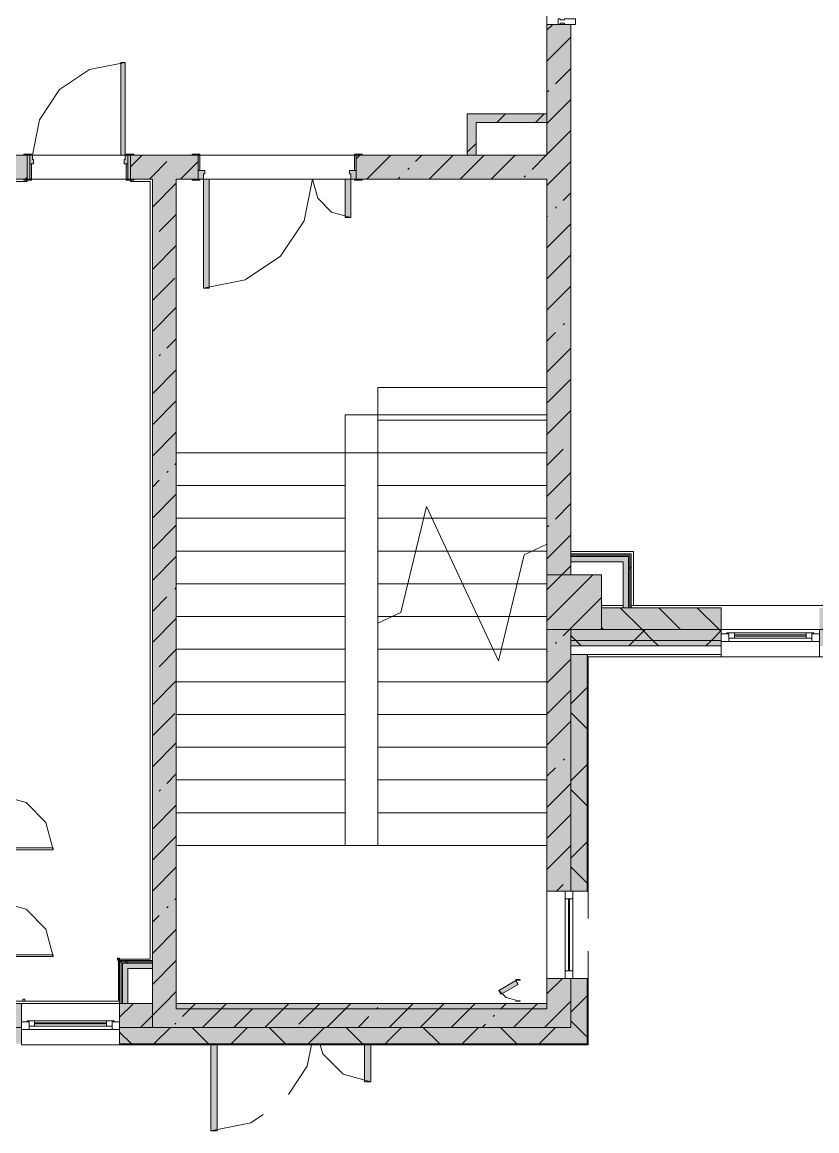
# Model space of a CAD drawing. Header units: millimetres. Extents: x -3817 to 677485, y -22715 to 103890.
# Drawn here: x 17537.6 to 17595, y -19612.1 to -19532.1 of the extents above; entities that cross this region are included whole.
import ezdxf

# ---------------------------------------------------------------- set-up
doc = ezdxf.new("R2010")
doc.units = ezdxf.units.MM
doc.layers.add('PDF _Геометрия', color=7, linetype='Continuous', true_color=0x1d1d1d)
doc.layers.add('PDF _Сплошная заливка', color=7, linetype='Continuous', true_color=0xffffff)

msp = doc.modelspace()

# ---------------------------------------------------------------- hatches: boundary and pattern name
at = {"layer": 'PDF _Сплошная заливка', "transparency": 33554559}
h = msp.add_hatch(color=256, dxfattribs=at)
h.paths.add_polyline_path([(17575.487, -19541.67), (17577.219, -19541.67), (17577.219, -19532.222), (17575.487, -19532.222), (17575.487, -19540.344)], flags=0)
h.paths.add_polyline_path([(17575.487, -19519.626), (17577.219, -19519.626), (17577.219, -19518.049), (17575.487, -19518.049), (17575.487, -19518.332)], flags=0)
at = {"layer": 'PDF _Сплошная заливка', "true_color": 0xe2e2e2, "transparency": 33554559}
for points in [[(17544.701, -19541.67), (17545.016, -19541.67), (17545.016, -19534.978), (17544.701, -19534.978), (17544.701, -19540.344)], [(17551.197, -19612.125), (17551.669, -19612.125), (17551.669, -19605.904), (17551.197, -19605.904), (17551.197, -19610.782)]]:
    msp.add_hatch(color=254, dxfattribs=at).paths.add_polyline_path(points)
at = {"layer": 'PDF _Сплошная заливка', "transparency": 33554559}
for points in [[(17575.487, -19539.308), (17575.487, -19538.678), (17570.369, -19538.678), (17570.369, -19539.308), (17571.022, -19539.308)], [(17581.486, -19570.547), (17581.585, -19570.449), (17577.219, -19570.449), (17577.219, -19570.547), (17578.326, -19570.547)], [(17581.388, -19570.646), (17581.486, -19570.547), (17577.219, -19570.547), (17577.219, -19570.646), (17578.326, -19570.646)], [(17581.486, -19574.346), (17581.585, -19574.346), (17581.585, -19570.547), (17581.486, -19570.646), (17581.486, -19571.039)], [(17579.424, -19575.921), (17579.424, -19571.984), (17575.487, -19571.984), (17575.487, -19575.921), (17578.326, -19575.921)], [(17544.721, -19602.928), (17544.819, -19602.928), (17544.819, -19600.011), (17544.721, -19600.011), (17544.721, -19601.977)], [(17575.487, -19604.66), (17575.487, -19602.928), (17546.984, -19602.928), (17546.984, -19604.66), (17571.022, -19604.66)]]:
    msp.add_hatch(color=256, dxfattribs=at).paths.add_polyline_path(points)
h = msp.add_hatch(color=256, dxfattribs=at)
h.paths.add_polyline_path([(17545.646, -19543.403), (17546.984, -19543.403), (17546.984, -19541.67), (17545.41, -19541.67), (17545.461, -19543.403)], flags=0)
h.paths.add_polyline_path([(17532.497, -19543.403), (17537.929, -19543.403), (17537.929, -19541.67), (17527.304, -19541.67), (17527.304, -19543.403), (17531.867, -19543.403)], flags=0)
h.paths.add_polyline_path([(17518.643, -19543.403), (17518.643, -19541.67), (17507.616, -19541.67), (17507.616, -19543.403), (17518.406, -19543.403)], flags=0)
at = {"layer": 'PDF _Сплошная заливка', "true_color": 0xe2e2e2, "transparency": 33554559}
h = msp.add_hatch(color=254, dxfattribs=at)
h.paths.add_polyline_path([(17538.126, -19542.3), (17538.402, -19542.3), (17538.323, -19541.67), (17538.126, -19541.67)], flags=0)
h.paths.add_polyline_path([(17544.937, -19542.3), (17545.213, -19542.3), (17545.213, -19541.67), (17545.016, -19541.67), (17545.016, -19541.985)], flags=0)
at = {"layer": 'PDF _Сплошная заливка', "transparency": 33554559}
h = msp.add_hatch(color=256, dxfattribs=at)
h.paths.add_polyline_path([(17562.141, -19543.403), (17575.487, -19543.403), (17575.487, -19541.67), (17561.708, -19541.67), (17561.708, -19543.403)], flags=0)
h.paths.add_polyline_path([(17548.716, -19543.403), (17550.291, -19543.403), (17550.291, -19541.67), (17548.716, -19541.67)], flags=0)
h = msp.add_hatch(color=256, dxfattribs=at)
h.paths.add_polyline_path([(17575.487, -19604.66), (17577.219, -19604.66), (17577.219, -19601.117), (17575.487, -19601.117), (17575.487, -19602.928)], flags=0)
h.paths.add_polyline_path([(17577.219, -19594.818), (17577.219, -19575.921), (17575.487, -19575.921), (17575.487, -19594.818)], flags=0)
h.paths.add_polyline_path([(17577.219, -19571.984), (17577.219, -19541.67), (17575.487, -19541.67), (17575.487, -19571.984), (17576.923, -19571.984)], flags=0)
at = {"layer": 'PDF _Сплошная заливка', "true_color": 0xe2e2e2, "transparency": 33554559}
h = msp.add_hatch(color=254, dxfattribs=at)
h.paths.add_polyline_path([(17550.291, -19543.403), (17550.685, -19543.403), (17550.764, -19542.773), (17550.291, -19542.773)], flags=0)
h.paths.add_polyline_path([(17561.314, -19543.403), (17561.708, -19543.403), (17561.708, -19542.773), (17561.236, -19542.773), (17561.314, -19543.009)], flags=0)
at = {"layer": 'PDF _Сплошная заливка', "true_color": 0xe7e7e7, "transparency": 33554559}
for points in [[(17580.994, -19571.039), (17581.388, -19571.039), (17581.388, -19570.646), (17577.219, -19570.646), (17577.219, -19571.039), (17578.326, -19571.039)], [(17546.984, -19600.405), (17546.984, -19600.011), (17544.819, -19600.011), (17544.819, -19600.405), (17545.213, -19600.405)]]:
    msp.add_hatch(color=254, dxfattribs=at).paths.add_polyline_path(points)
at = {"layer": 'PDF _Сплошная заливка', "transparency": 33554559}
h = msp.add_hatch(color=256, dxfattribs=at)
h.paths.add_polyline_path([(17600.236, -19575.921), (17604.62, -19575.921), (17604.62, -19574.346), (17595.172, -19574.346), (17595.172, -19575.921)], flags=0)
h.paths.add_polyline_path([(17611.706, -19575.921), (17613.832, -19575.921), (17613.832, -19574.346), (17611.706, -19574.346), (17611.706, -19575.563)], flags=0)
h.paths.add_polyline_path([(17585.629, -19575.921), (17588.085, -19575.921), (17588.085, -19574.346), (17579.424, -19574.346), (17579.424, -19575.921)], flags=0)
h = msp.add_hatch(color=256, dxfattribs=at)
h.paths.add_polyline_path([(17648.083, -19576.709), (17648.083, -19575.921), (17643.516, -19575.921), (17643.516, -19576.709), (17647.708, -19576.709)], flags=0)
h.paths.add_polyline_path([(17577.219, -19576.709), (17588.085, -19576.709), (17588.085, -19575.921), (17577.219, -19575.921)], flags=0)
h.paths.add_polyline_path([(17613.832, -19576.709), (17622.257, -19576.709), (17622.257, -19575.921), (17611.706, -19575.921), (17611.706, -19576.709)], flags=0)
h.paths.add_polyline_path([(17600.236, -19576.709), (17604.62, -19576.709), (17604.62, -19575.921), (17595.172, -19575.921), (17595.172, -19576.709)], flags=0)
h = msp.add_hatch(color=256, dxfattribs=at)
h.paths.add_polyline_path([(17577.219, -19577.102), (17588.085, -19577.102), (17588.085, -19576.709), (17577.219, -19576.709)], flags=0)
h.paths.add_polyline_path([(17648.87, -19577.102), (17648.87, -19576.709), (17643.516, -19576.709), (17643.516, -19577.102), (17648.083, -19577.102)], flags=0)
h.paths.add_polyline_path([(17611.706, -19577.102), (17622.257, -19577.102), (17622.257, -19576.709), (17611.706, -19576.709)], flags=0)
h.paths.add_polyline_path([(17604.62, -19577.102), (17604.62, -19576.709), (17595.172, -19576.709), (17595.172, -19577.102), (17600.236, -19577.102)], flags=0)
h = msp.add_hatch(color=256, dxfattribs=at)
h.paths.add_polyline_path([(17577.219, -19605.841), (17578.4, -19605.841), (17578.4, -19601.117), (17577.219, -19601.117), (17577.219, -19604.66)], flags=0)
h.paths.add_polyline_path([(17577.219, -19594.818), (17578.4, -19594.818), (17578.326, -19577.732), (17577.219, -19577.732), (17577.219, -19584.367)], flags=0)
h = msp.add_hatch(color=256, dxfattribs=at)
h.paths.add_polyline_path([(17545.461, -19604.66), (17546.984, -19604.66), (17546.984, -19602.928), (17544.622, -19602.928), (17544.622, -19604.66)], flags=0)
h.paths.add_polyline_path([(17500.136, -19604.66), (17502.104, -19604.66), (17502.104, -19602.928), (17500.136, -19602.928)], flags=0)
h.paths.add_polyline_path([(17509.19, -19604.66), (17537.536, -19604.66), (17537.536, -19602.928), (17509.19, -19602.928)], flags=0)
h = msp.add_hatch(color=256, dxfattribs=at)
h.paths.add_polyline_path([(17577.219, -19605.841), (17577.219, -19604.66), (17544.622, -19604.66), (17544.622, -19605.841), (17571.022, -19605.841)], flags=0)
h.paths.add_polyline_path([(17527.202, -19605.841), (17537.536, -19605.841), (17537.536, -19604.66), (17509.19, -19604.66), (17509.19, -19605.841), (17512.595, -19605.841)], flags=0)
h.paths.add_polyline_path([(17494.23, -19605.841), (17502.104, -19605.841), (17502.104, -19604.66), (17494.23, -19604.66)], flags=0)
h.paths.add_polyline_path([(17468.775, -19605.841), (17469.822, -19605.841), (17469.822, -19604.66), (17460.767, -19604.66), (17460.767, -19605.841)], flags=0)
h.paths.add_polyline_path([(17444.232, -19605.841), (17444.232, -19604.66), (17438.327, -19604.66), (17438.327, -19605.841), (17439.562, -19605.841)], flags=0)
h.paths.add_polyline_path([(17430.217, -19605.841), (17431.24, -19605.841), (17431.24, -19604.66), (17424.39, -19604.66), (17424.39, -19605.841), (17428.606, -19605.841)], flags=0)
h.paths.add_polyline_path([(17354.471, -19605.841), (17365.495, -19605.841), (17365.495, -19604.66), (17354.471, -19604.66)], flags=0)
h.paths.add_polyline_path([(17400.926, -19605.841), (17400.926, -19604.66), (17389.903, -19604.66), (17389.903, -19605.841), (17395.741, -19605.841)], flags=0)
h.paths.add_polyline_path([(17280.301, -19605.841), (17292.663, -19605.841), (17292.663, -19604.66), (17280.301, -19604.66)], flags=0)
h.paths.add_polyline_path([(17263.766, -19605.841), (17263.766, -19604.66), (17254.947, -19604.66), (17254.947, -19605.841)], flags=0)
h.paths.add_polyline_path([(17317.071, -19605.841), (17324.945, -19605.841), (17324.945, -19604.66), (17317.071, -19604.66)], flags=0)
h.paths.add_polyline_path([(17337.314, -19605.841), (17337.937, -19605.841), (17337.937, -19604.66), (17332.031, -19604.66), (17332.031, -19605.841)], flags=0)
h.paths.add_polyline_path([(17242.37, -19605.841), (17247.861, -19605.841), (17247.861, -19604.66), (17241.09, -19604.66), (17241.09, -19605.841)], flags=0)
h.paths.add_polyline_path([(17189.123, -19605.841), (17189.123, -19604.66), (17176.525, -19604.66), (17176.525, -19605.841), (17188.099, -19605.841)], flags=0)
h.paths.add_polyline_path([(17210.224, -19605.841), (17224.555, -19605.841), (17224.555, -19604.66), (17210.224, -19604.66)], flags=0)
h.paths.add_polyline_path([(17158.415, -19605.841), (17159.99, -19605.841), (17159.99, -19604.66), (17151.329, -19604.66), (17151.329, -19605.841), (17154.729, -19605.841)], flags=0)
h.paths.add_polyline_path([(17125.516, -19605.841), (17129.283, -19605.841), (17129.283, -19604.66), (17124.165, -19604.66), (17124.165, -19605.841)], flags=0)
h.paths.add_polyline_path([(17070.623, -19605.841), (17083.615, -19605.841), (17083.615, -19604.66), (17070.623, -19604.66)], flags=0)
h.paths.add_polyline_path([(17110.909, -19605.841), (17117.078, -19605.841), (17117.078, -19604.66), (17108.023, -19604.66), (17108.023, -19605.841)], flags=0)
h.paths.add_polyline_path([(17008.662, -19605.841), (17010.547, -19605.841), (17010.547, -19604.66), (16979.13, -19604.66), (16979.13, -19605.841), (17001.358, -19605.841)], flags=0)
h.paths.add_polyline_path([(17017.633, -19605.841), (17023.538, -19605.841), (17023.538, -19604.66), (17017.633, -19604.66)], flags=0)
h.paths.add_polyline_path([(17040.073, -19605.841), (17046.215, -19605.841), (17046.215, -19604.66), (17040.073, -19604.66)], flags=0)

# ---------------------------------------------------------------- linework, layer by layer
at = {"layer": 'PDF _Геометрия', "color": 253, "lineweight": 9, "true_color": 0xaaaaaa}
for points in [[(17562.141, -19541.67), (17569.739, -19541.67), (17569.739, -19538.678), (17575.487, -19538.678), (17575.487, -19518.332)], [(17575.487, -19519.624), (17575.487, -19532.222), (17576.755, -19532.222)], [(17577.219, -19532.222), (17577.219, -19570.291), (17581.742, -19570.291), (17581.742, -19574.189), (17581.742, -19570.291), (17577.219, -19570.291)], [(17538.323, -19541.67), (17538.833, -19539.109), (17540.283, -19536.938), (17542.455, -19535.487), (17545.016, -19534.978)], [(17527.54, -19541.67), (17537.693, -19541.67)], [(17545.646, -19541.67), (17549.858, -19541.67)], [(17537.929, -19543.466), (17537.929, -19543.56), (17535.89, -19543.56), (17535.89, -19566.792), (17533.449, -19566.792), (17533.449, -19572.382), (17535.89, -19572.382), (17535.89, -19574.425), (17535.89, -19602.771), (17544.539, -19602.771), (17544.539, -19599.726), (17546.827, -19599.726), (17546.827, -19543.56), (17545.41, -19543.56), (17545.41, -19543.466)], [(17550.685, -19551.276), (17553.698, -19550.677), (17556.253, -19548.97), (17557.959, -19546.416), (17558.559, -19543.403), (17558.928, -19544.781), (17559.937, -19545.789), (17561.314, -19546.158)], [(17550.685, -19543.403), (17560.921, -19543.403)], [(17563.283, -19563.166), (17560.921, -19563.166), (17563.283, -19563.166), (17563.283, -19560.41)], [(17548.716, -19567.892), (17548.716, -19602.928), (17548.716, -19566.758)], [(17576.81, -19594.818), (17576.81, -19596.787), (17576.81, -19594.818), (17575.487, -19594.818), (17575.487, -19596.787), (17575.487, -19594.818)], [(17576.81, -19601.117), (17576.81, -19599.149), (17576.81, -19601.117), (17575.487, -19601.117), (17575.487, -19599.149), (17575.487, -19601.117)], [(17573.243, -19602.692), (17572.535, -19602.502), (17572.016, -19601.983)], [(17551.197, -19605.904), (17551.197, -19612.125), (17551.669, -19612.125), (17551.669, -19605.904)], [(17558.489, -19605.904), (17558.18, -19607.458), (17556.819, -19609.496)], [(17559.114, -19605.904), (17559.294, -19606.574), (17560.763, -19608.043), (17562.771, -19608.581)], [(17562.299, -19605.904), (17562.299, -19608.581), (17562.771, -19608.581), (17562.771, -19605.904)], [(17554.992, -19610.946), (17554.089, -19611.549), (17551.197, -19612.125)]]:
    msp.add_lwpolyline(points, dxfattribs=at)
at = {"layer": 'PDF _Геометрия', "color": 7, "lineweight": 9}
for points in [[(17577.219, -19571.984), (17577.219, -19541.67), (17577.219, -19532.222), (17575.487, -19532.222), (17575.487, -19519.626), (17576.755, -19519.626)], [(17575.487, -19532.645), (17575.91, -19532.222)], [(17576.755, -19532.222), (17575.487, -19532.222), (17575.487, -19538.678)], [(17575.487, -19534.89), (17577.219, -19533.157)], [(17576.098, -19536.523), (17577.219, -19535.402)], [(17575.537, -19537.085), (17575.631, -19536.991)], [(17575.487, -19539.38), (17577.219, -19537.647)], [(17575.487, -19539.308), (17575.487, -19538.678), (17570.369, -19538.678), (17569.739, -19538.678), (17569.739, -19541.67), (17562.141, -19541.67)], [(17571.878, -19539.308), (17572.508, -19538.678)], [(17574.662, -19539.308), (17575.292, -19538.678)], [(17575.487, -19541.625), (17577.219, -19539.892)], [(17569.739, -19541.447), (17570.369, -19540.817)], [(17537.693, -19541.67), (17527.54, -19541.67)], [(17537.929, -19543.403), (17537.929, -19541.67)], [(17538.244, -19541.67), (17544.701, -19541.67)], [(17545.41, -19542.518), (17546.257, -19541.67)], [(17545.41, -19541.67), (17545.41, -19543.403)], [(17549.858, -19541.67), (17548.716, -19541.67), (17546.984, -19541.67), (17545.461, -19541.67)], [(17550.291, -19543.403), (17550.291, -19541.67)], [(17550.409, -19541.67), (17561.59, -19541.67)], [(17561.708, -19541.934), (17561.972, -19541.67)], [(17561.708, -19541.67), (17561.708, -19543.403)], [(17562.484, -19543.403), (17564.216, -19541.67)], [(17565.996, -19542.136), (17566.461, -19541.67)], [(17566.974, -19543.403), (17568.706, -19541.67)], [(17569.219, -19543.403), (17570.951, -19541.67)], [(17569.739, -19541.67), (17570.369, -19541.67)], [(17571.464, -19543.403), (17573.196, -19541.67)], [(17574.415, -19542.697), (17575.441, -19541.67)], [(17546.769, -19543.403), (17546.984, -19543.188), (17548.036, -19542.136)], [(17549.014, -19543.403), (17550.291, -19542.126)], [(17565.435, -19542.697), (17565.528, -19542.604)], [(17575.487, -19543.87), (17577.219, -19542.137)], [(17535.646, -19543.403), (17537.693, -19543.403)], [(17537.789, -19543.403), (17537.929, -19543.263)], [(17545.095, -19543.403), (17538.244, -19543.403)], [(17545.461, -19543.403), (17546.984, -19543.403), (17546.984, -19599.814), (17544.622, -19599.814), (17544.622, -19599.912), (17544.622, -19600.405), (17544.622, -19602.928), (17545.213, -19602.928), (17545.213, -19600.405), (17546.984, -19600.405), (17546.984, -19602.928), (17546.984, -19604.66), (17575.487, -19604.66), (17577.219, -19604.66), (17575.487, -19604.66), (17546.984, -19604.66), (17544.622, -19604.66), (17544.622, -19602.928), (17546.984, -19602.928), (17546.984, -19604.66), (17544.622, -19604.66), (17544.622, -19605.904), (17577.219, -19605.904), (17578.424, -19605.904), (17578.463, -19605.904), (17578.463, -19601.117), (17577.219, -19601.117), (17577.219, -19604.66), (17577.219, -19601.117), (17575.487, -19601.117), (17575.487, -19602.928), (17572.731, -19602.928)], [(17575.487, -19602.928), (17548.716, -19602.928), (17548.716, -19543.403), (17549.858, -19543.403)], [(17549.112, -19543.403), (17548.716, -19543.403), (17548.716, -19563.168), (17560.921, -19563.168), (17560.921, -19565.53), (17560.921, -19567.892), (17560.921, -19570.254), (17560.921, -19572.617), (17560.921, -19574.979), (17560.921, -19577.341), (17560.921, -19579.703), (17560.921, -19582.065), (17560.921, -19584.427), (17560.921, -19586.789), (17560.921, -19589.151), (17560.921, -19591.514), (17548.716, -19591.514), (17548.716, -19603.324), (17575.487, -19603.324), (17575.487, -19591.514), (17563.283, -19591.514), (17560.921, -19591.514), (17548.716, -19591.514), (17548.716, -19602.928)], [(17548.716, -19563.168), (17560.921, -19563.168), (17560.921, -19591.514), (17548.716, -19591.514), (17548.716, -19563.168), (17560.921, -19563.168), (17560.921, -19560.41), (17575.487, -19560.41), (17575.487, -19543.403), (17548.716, -19543.403), (17548.716, -19563.168), (17560.921, -19563.168), (17560.921, -19560.41), (17563.283, -19560.41)], [(17578.637, -19575.921), (17577.219, -19575.921), (17577.219, -19577.732), (17577.219, -19577.89), (17577.219, -19594.818), (17575.487, -19594.818), (17575.487, -19543.403), (17575.487, -19558.444), (17575.487, -19560.806), (17575.487, -19563.168), (17575.487, -19565.53), (17575.487, -19567.892), (17575.487, -19569.771), (17575.487, -19591.514), (17563.283, -19591.514), (17560.921, -19591.514), (17548.716, -19591.514), (17548.716, -19589.151), (17548.716, -19586.789), (17548.716, -19584.427), (17560.921, -19584.427), (17548.716, -19584.427), (17560.921, -19584.427), (17548.716, -19584.427)], [(17564.729, -19543.403), (17564.873, -19543.258)], [(17573.853, -19543.258), (17573.947, -19543.165)], [(17546.984, -19545.433), (17548.716, -19543.701)], [(17576.66, -19544.942), (17577.219, -19544.382)], [(17576.098, -19545.503), (17576.192, -19545.41)], [(17547.475, -19547.187), (17548.716, -19545.946)], [(17575.487, -19546.115), (17575.537, -19546.065)], [(17575.487, -19548.36), (17577.219, -19546.627)], [(17546.984, -19547.678), (17547.007, -19547.655)], [(17546.984, -19549.923), (17548.716, -19548.19)], [(17575.487, -19550.605), (17577.219, -19548.872)], [(17546.984, -19552.168), (17548.597, -19550.555)], [(17575.487, -19552.85), (17577.219, -19551.117)], [(17546.984, -19554.413), (17548.716, -19552.68)], [(17576.66, -19553.922), (17576.753, -19553.829)], [(17575.487, -19555.095), (17576.098, -19554.483)], [(17548.036, -19555.606), (17548.716, -19554.925)], [(17547.475, -19556.167), (17547.568, -19556.074)], [(17575.487, -19557.339), (17577.219, -19555.607)], [(17546.984, -19558.903), (17548.716, -19557.17)], [(17575.537, -19559.534), (17577.219, -19557.852)], [(17563.283, -19558.444), (17575.487, -19558.444), (17563.283, -19558.444), (17563.283, -19560.806), (17563.283, -19563.168), (17575.487, -19563.168), (17563.283, -19563.168)], [(17546.984, -19561.148), (17548.716, -19559.415)], [(17575.487, -19561.829), (17577.219, -19560.097)], [(17546.984, -19563.393), (17548.716, -19561.66)], [(17575.487, -19591.514), (17563.283, -19591.514), (17563.283, -19575.462), (17563.283, -19574.979), (17563.283, -19572.617), (17563.283, -19570.254), (17563.283, -19567.892), (17563.283, -19565.53), (17575.487, -19565.53), (17563.283, -19565.53), (17563.283, -19563.168), (17563.283, -19565.53), (17563.283, -19567.892), (17563.283, -19570.254), (17563.283, -19572.617), (17563.283, -19574.979), (17563.283, -19577.341), (17563.283, -19579.703), (17563.283, -19582.065), (17563.283, -19584.427), (17563.283, -19586.789), (17563.283, -19589.151), (17563.283, -19591.514), (17575.487, -19591.514), (17575.487, -19601.977), (17575.487, -19601.117), (17575.487, -19599.149)], [(17575.487, -19564.074), (17576.66, -19562.902)], [(17548.597, -19564.024), (17548.716, -19563.905)], [(17548.036, -19564.586), (17548.129, -19564.492)], [(17575.487, -19566.319), (17577.219, -19564.587)], [(17546.984, -19565.638), (17547.475, -19565.147)], [(17548.716, -19584.367), (17548.716, -19582.065), (17548.716, -19579.703), (17548.716, -19577.341), (17548.716, -19574.979), (17548.716, -19572.617), (17548.716, -19570.254), (17548.716, -19567.892), (17548.716, -19565.53), (17560.921, -19565.53), (17548.716, -19565.53), (17560.921, -19565.53), (17548.716, -19565.53)], [(17546.984, -19567.883), (17548.716, -19566.15)], [(17548.716, -19566.758), (17548.716, -19571.064)], [(17563.283, -19575.462), (17564.925, -19574.696), (17566.785, -19567.041), (17571.985, -19578.192), (17573.845, -19570.537), (17575.487, -19569.771)], [(17576.098, -19567.953), (17577.219, -19566.832)], [(17546.984, -19570.128), (17548.716, -19568.395)], [(17575.487, -19570.809), (17577.219, -19569.077)], [(17575.537, -19568.514), (17575.631, -19568.421)], [(17575.487, -19571.906), (17575.487, -19569.771), (17575.487, -19570.254), (17575.487, -19572.617), (17573.34, -19572.617), (17575.487, -19572.617), (17573.34, -19572.617), (17569.385, -19572.617), (17573.34, -19572.617), (17575.487, -19572.617), (17575.487, -19574.979), (17575.487, -19577.341), (17575.487, -19579.703), (17575.487, -19582.065), (17575.487, -19584.367)], [(17546.984, -19572.373), (17548.716, -19570.64)], [(17566.005, -19570.254), (17563.283, -19570.254)], [(17566.005, -19570.254), (17563.283, -19570.254)], [(17568.284, -19570.254), (17566.005, -19570.254)], [(17568.284, -19570.254), (17566.005, -19570.254)], [(17581.486, -19574.346), (17581.486, -19571.039), (17581.486, -19570.646), (17581.486, -19570.547), (17577.219, -19570.547)], [(17581.388, -19574.346), (17581.388, -19571.039), (17581.388, -19570.646), (17577.219, -19570.646)], [(17575.487, -19573.054), (17576.557, -19571.984), (17577.219, -19571.322)], [(17581.388, -19571.555), (17581.486, -19571.457), (17581.585, -19571.358)], [(17575.487, -19575.299), (17578.802, -19571.984)], [(17548.597, -19573.004), (17548.691, -19572.911)], [(17565.43, -19572.617), (17563.283, -19572.617)], [(17565.43, -19572.617), (17563.283, -19572.617)], [(17569.385, -19572.617), (17565.43, -19572.617)], [(17569.385, -19572.617), (17565.43, -19572.617)], [(17546.984, -19574.618), (17548.036, -19573.566)], [(17548.716, -19573.426), (17548.716, -19577.363)], [(17576.66, -19576.372), (17577.11, -19575.921), (17579.424, -19573.607)], [(17588.085, -19575.921), (17588.085, -19577.89), (17590.447, -19577.89), (17588.085, -19577.89), (17595.172, -19577.89), (17595.172, -19575.921), (17588.085, -19575.921), (17588.085, -19574.346), (17579.424, -19574.346), (17579.424, -19574.189), (17580.994, -19574.189)], [(17583.543, -19577.102), (17583.149, -19576.709), (17582.362, -19575.921), (17580.787, -19574.346)], [(17581.58, -19574.189), (17613.832, -19574.189)], [(17585.145, -19575.921), (17583.571, -19574.346)], [(17588.085, -19576.077), (17587.929, -19575.921), (17586.354, -19574.346)], [(17546.984, -19576.863), (17548.716, -19575.13)], [(17564.319, -19574.979), (17563.283, -19574.979)], [(17564.319, -19574.979), (17563.283, -19574.979)], [(17570.487, -19574.979), (17564.319, -19574.979)], [(17570.487, -19574.979), (17564.319, -19574.979)], [(17575.487, -19581.039), (17575.487, -19575.921)], [(17577.219, -19577.732), (17577.219, -19575.921)], [(17581.581, -19577.89), (17578.463, -19577.89), (17588.085, -19577.89), (17588.085, -19575.921), (17578.637, -19575.921), (17588.085, -19575.921), (17595.172, -19575.921), (17595.172, -19577.89), (17604.62, -19577.89), (17604.62, -19575.921), (17595.172, -19575.921)], [(17579.355, -19575.921), (17579.424, -19575.852)], [(17579.578, -19575.921), (17579.424, -19575.768)], [(17581.408, -19577.102), (17581.802, -19576.709), (17582.589, -19575.921)], [(17586.976, -19577.102), (17587.369, -19576.709), (17588.085, -19575.993)], [(17588.636, -19576.236), (17588.085, -19576.236)], [(17588.479, -19576.157), (17594.778, -19576.157)], [(17589.03, -19576.157), (17589.03, -19576.551)], [(17589.03, -19576.315), (17594.227, -19576.315)], [(17594.227, -19576.157), (17594.227, -19576.551)], [(17595.172, -19576.236), (17594.62, -19576.236)], [(17576.098, -19576.933), (17576.192, -19576.84)], [(17577.975, -19577.102), (17577.581, -19576.709), (17577.219, -19576.347)], [(17577.219, -19576.709), (17588.085, -19576.709)], [(17577.219, -19577.102), (17588.085, -19577.102)], [(17588.085, -19576.787), (17595.172, -19576.787)], [(17594.227, -19576.394), (17589.03, -19576.394)], [(17547.475, -19578.617), (17548.716, -19577.375)], [(17575.487, -19577.544), (17575.537, -19577.494)], [(17578.4, -19594.818), (17578.4, -19577.89), (17578.4, -19577.732), (17577.219, -19577.732), (17578.4, -19577.732), (17578.424, -19577.732), (17588.085, -19577.732)], [(17578.463, -19596.787), (17578.463, -19594.818), (17577.219, -19594.818), (17578.463, -19594.818), (17578.463, -19577.89), (17578.424, -19577.89)], [(17577.219, -19594.818), (17577.219, -19577.89)], [(17578.424, -19594.818), (17578.424, -19577.89), (17578.424, -19577.732), (17578.4, -19577.732)], [(17587.88, -19577.89), (17583.944, -19577.89)], [(17594.179, -19577.89), (17590.243, -19577.89)], [(17592.809, -19577.89), (17595.172, -19577.89), (17592.809, -19577.89)], [(17575.487, -19579.789), (17577.219, -19578.057)], [(17546.984, -19579.108), (17547.007, -19579.085)], [(17546.984, -19581.353), (17548.716, -19579.62)], [(17548.716, -19579.725), (17548.716, -19583.662)], [(17575.487, -19582.034), (17577.219, -19580.302)], [(17577.219, -19581.291), (17578.4, -19580.11)], [(17578.4, -19583.095), (17577.219, -19581.914)], [(17546.984, -19583.597), (17548.597, -19581.984)], [(17575.487, -19584.279), (17577.219, -19582.547)], [(17575.487, -19587.338), (17575.487, -19583.401)], [(17546.984, -19585.842), (17548.716, -19584.11)], [(17575.487, -19584.427), (17563.283, -19584.427), (17575.487, -19584.427), (17563.283, -19584.427), (17575.487, -19584.427), (17575.487, -19586.789), (17575.487, -19589.151), (17563.283, -19589.151), (17575.487, -19589.151), (17563.283, -19589.151), (17575.487, -19589.151)], [(17575.487, -19586.524), (17576.098, -19585.913)], [(17576.66, -19585.352), (17576.753, -19585.259)], [(17577.219, -19586.859), (17578.4, -19585.678)], [(17548.036, -19587.036), (17548.716, -19586.355)], [(17548.716, -19586.024), (17548.716, -19589.961)], [(17547.475, -19587.597), (17547.568, -19587.503)], [(17575.487, -19588.769), (17577.219, -19587.037)], [(17578.4, -19588.663), (17577.219, -19587.482)], [(17539.827, -19591.825), (17535.89, -19591.825), (17535.89, -19591.699), (17539.827, -19591.699), (17539.827, -19591.825), (17539.3, -19589.857), (17537.859, -19588.416), (17535.89, -19587.888)], [(17546.984, -19590.332), (17548.716, -19588.6)], [(17575.487, -19596.787), (17575.487, -19594.818), (17575.487, -19589.7)], [(17575.537, -19590.964), (17577.219, -19589.282)], [(17546.984, -19592.577), (17548.716, -19590.845)], [(17575.487, -19593.259), (17577.219, -19591.527)], [(17577.219, -19592.426), (17578.4, -19591.245)], [(17548.716, -19592.323), (17548.716, -19596.26)], [(17546.984, -19594.822), (17548.716, -19593.09)], [(17578.4, -19594.231), (17577.219, -19593.049)], [(17576.173, -19594.818), (17576.66, -19594.332)], [(17548.597, -19595.454), (17548.716, -19595.335)], [(17575.487, -19594.818), (17577.219, -19594.818), (17576.81, -19594.818), (17576.81, -19601.117)], [(17577.046, -19600.566), (17577.046, -19595.369)], [(17577.125, -19600.566), (17577.125, -19595.369)], [(17577.361, -19601.117), (17577.361, -19594.818)], [(17539.827, -19599.535), (17535.89, -19599.535), (17535.89, -19599.409), (17539.827, -19599.409), (17539.827, -19599.535), (17539.3, -19597.566), (17537.859, -19596.125), (17535.89, -19595.598)], [(17548.036, -19596.016), (17548.129, -19595.922)], [(17546.984, -19597.067), (17547.475, -19596.577)], [(17546.984, -19599.312), (17548.716, -19597.58)], [(17548.716, -19598.622), (17548.716, -19602.928), (17551.472, -19602.928)], [(17578.463, -19599.149), (17578.463, -19601.117), (17577.219, -19601.117), (17575.487, -19601.117)], [(17544.622, -19599.969), (17544.651, -19599.941), (17544.777, -19599.814)], [(17544.651, -19599.941), (17544.7, -19599.892)], [(17544.721, -19602.928), (17544.721, -19600.405), (17544.721, -19600.011), (17544.721, -19599.912), (17546.984, -19599.912), (17546.984, -19599.814)], [(17546.984, -19599.912), (17546.984, -19600.011), (17544.819, -19600.011), (17544.819, -19600.405), (17544.819, -19602.928)], [(17545.208, -19600.011), (17545.109, -19599.912), (17545.011, -19599.814)], [(17546.984, -19601.557), (17548.716, -19599.825)], [(17546.984, -19600.405), (17546.984, -19600.011)], [(17544.622, -19605.865), (17577.219, -19605.865), (17578.4, -19605.865), (17578.424, -19605.865), (17578.424, -19601.117)], [(17544.622, -19605.841), (17577.219, -19605.841), (17578.4, -19605.841), (17578.4, -19601.117)], [(17575.487, -19602.239), (17576.609, -19601.117)], [(17546.126, -19604.66), (17546.984, -19603.802), (17547.859, -19602.928), (17548.716, -19602.07)], [(17577.219, -19603.561), (17578.4, -19602.38)], [(17519.623, -19602.928), (17509.19, -19602.928), (17509.19, -19604.66), (17509.19, -19605.904), (17502.104, -19605.904), (17502.104, -19604.66), (17502.104, -19602.928), (17509.19, -19602.928), (17509.19, -19604.66), (17537.536, -19604.66), (17537.536, -19602.928), (17544.622, -19602.928), (17544.622, -19604.66), (17544.622, -19605.904), (17537.536, -19605.904), (17539.898, -19605.904), (17537.536, -19605.904), (17537.536, -19604.66), (17537.536, -19602.928), (17525.607, -19602.928)], [(17544.622, -19603.919), (17545.614, -19602.928)], [(17549.159, -19603.873), (17550.103, -19602.928)], [(17552.653, -19602.928), (17550.291, -19602.928)], [(17550.616, -19604.66), (17552.348, -19602.928)], [(17552.861, -19604.66), (17554.21, -19603.312)], [(17553.834, -19602.928), (17557.771, -19602.928)], [(17558.952, -19602.928), (17555.015, -19602.928)], [(17555.106, -19604.66), (17556.838, -19602.928)], [(17557.577, -19604.434), (17559.083, -19602.928)], [(17559.596, -19604.66), (17561.328, -19602.928)], [(17560.133, -19602.928), (17564.07, -19602.928)], [(17563.677, -19602.928), (17561.314, -19602.928)], [(17563.19, -19603.312), (17563.283, -19603.218)], [(17564.086, -19604.66), (17565.818, -19602.928)], [(17566.331, -19604.66), (17568.063, -19602.928)], [(17566.432, -19602.928), (17570.369, -19602.928)], [(17568.576, -19604.66), (17570.308, -19602.928)], [(17572.17, -19603.312), (17572.553, -19602.928)], [(17573.066, -19604.66), (17574.798, -19602.928)], [(17575.311, -19604.66), (17575.487, -19604.484), (17577.219, -19602.752)], [(17538.087, -19604.251), (17537.536, -19604.251)], [(17537.929, -19604.172), (17544.228, -19604.172)], [(17538.481, -19604.172), (17538.481, -19604.566)], [(17538.481, -19604.33), (17543.677, -19604.33)], [(17543.677, -19604.172), (17543.677, -19604.566)], [(17544.622, -19604.251), (17544.071, -19604.251)], [(17561.841, -19604.66), (17562.629, -19603.873)], [(17571.608, -19603.873), (17571.702, -19603.78)], [(17578.4, -19605.366), (17577.219, -19604.185)], [(17537.536, -19604.802), (17544.622, -19604.802)], [(17543.677, -19604.408), (17538.481, -19604.408)], [(17545.471, -19605.841), (17544.622, -19604.993)], [(17547.101, -19605.841), (17548.283, -19604.66)], [(17548.597, -19604.434), (17548.691, -19604.341)], [(17551.038, -19605.841), (17549.857, -19604.66)], [(17552.669, -19605.841), (17553.85, -19604.66)], [(17556.606, -19605.841), (17555.425, -19604.66)], [(17558.237, -19605.841), (17559.418, -19604.66)], [(17562.174, -19605.841), (17560.993, -19604.66)], [(17563.804, -19605.841), (17564.985, -19604.66)], [(17567.741, -19605.841), (17566.56, -19604.66)], [(17569.372, -19605.841), (17570.553, -19604.66)], [(17570.821, -19604.66), (17571.047, -19604.434)], [(17573.309, -19605.841), (17572.128, -19604.66)], [(17574.939, -19605.841), (17576.12, -19604.66)], [(17542.26, -19605.904), (17544.622, -19605.904), (17542.26, -19605.904)], [(17550.291, -19605.904), (17551.197, -19605.904)], [(17551.669, -19605.904), (17555.803, -19605.904)], [(17558.165, -19605.904), (17562.299, -19605.904)], [(17562.771, -19605.904), (17563.677, -19605.904)]]:
    msp.add_lwpolyline(points, dxfattribs=at)
for points in [[(17576.44, -19531.907), (17576.44, -19531.828), (17576.306, -19531.828), (17576.306, -19532.222), (17576.44, -19532.222), (17576.44, -19532.143), (17576.755, -19532.143), (17576.755, -19532.222), (17577.542, -19532.222), (17577.542, -19531.828), (17576.755, -19531.828), (17576.755, -19531.907)], [(17575.487, -19539.308), (17575.487, -19541.67), (17570.369, -19541.67), (17570.369, -19539.308)], [(17550.685, -19543.403), (17560.921, -19543.403)], [(17562.141, -19543.403), (17575.487, -19543.403)], [(17563.283, -19560.806), (17575.487, -19560.806)], [(17560.921, -19567.892), (17548.716, -19567.892)], [(17560.921, -19567.892), (17548.716, -19567.892)], [(17567.182, -19567.892), (17575.487, -19567.892), (17567.182, -19567.892), (17566.579, -19567.892), (17563.283, -19567.892), (17566.579, -19567.892)], [(17566.579, -19567.892), (17567.182, -19567.892)], [(17560.921, -19570.254), (17548.716, -19570.254)], [(17560.921, -19570.254), (17548.716, -19570.254)], [(17566.005, -19570.254), (17568.284, -19570.254)], [(17568.284, -19570.254), (17574.451, -19570.254), (17575.487, -19570.254), (17574.451, -19570.254)], [(17574.451, -19570.254), (17575.487, -19570.254)], [(17581.585, -19571.039), (17581.585, -19570.547), (17581.585, -19570.449), (17577.219, -19570.449), (17577.219, -19571.039), (17580.994, -19571.039), (17580.994, -19574.346), (17581.585, -19574.346)], [(17579.424, -19571.984), (17575.487, -19571.984), (17575.487, -19575.921), (17579.424, -19575.921)], [(17560.921, -19572.617), (17548.716, -19572.617)], [(17560.921, -19572.617), (17548.716, -19572.617)], [(17565.43, -19572.617), (17569.385, -19572.617)], [(17560.921, -19574.979), (17548.716, -19574.979)], [(17560.921, -19574.979), (17548.716, -19574.979)], [(17564.319, -19574.979), (17570.487, -19574.979)], [(17570.487, -19574.979), (17572.766, -19574.979), (17575.487, -19574.979), (17572.766, -19574.979)], [(17572.766, -19574.979), (17575.487, -19574.979)], [(17588.085, -19576.787), (17588.085, -19576.236), (17588.636, -19576.236), (17588.636, -19576.787)], [(17594.778, -19576.157), (17588.479, -19576.157), (17588.479, -19576.236), (17588.636, -19576.236), (17588.636, -19576.551), (17594.62, -19576.551), (17594.62, -19576.236), (17594.778, -19576.236)], [(17594.62, -19576.787), (17594.62, -19576.236), (17595.172, -19576.236), (17595.172, -19576.787)], [(17560.921, -19577.341), (17548.716, -19577.341)], [(17560.921, -19577.341), (17548.716, -19577.341)], [(17563.283, -19577.341), (17571.588, -19577.341)], [(17571.588, -19577.341), (17572.192, -19577.341), (17575.487, -19577.341), (17572.192, -19577.341), (17571.588, -19577.341), (17563.283, -19577.341)], [(17572.192, -19577.341), (17575.487, -19577.341)], [(17560.921, -19579.703), (17548.716, -19579.703)], [(17560.921, -19579.703), (17548.716, -19579.703)], [(17563.283, -19579.703), (17575.487, -19579.703)], [(17563.283, -19579.703), (17575.487, -19579.703)], [(17560.921, -19582.065), (17548.716, -19582.065)], [(17560.921, -19582.065), (17548.716, -19582.065)], [(17563.283, -19582.065), (17575.487, -19582.065)], [(17563.283, -19582.065), (17575.487, -19582.065)], [(17560.921, -19586.789), (17548.716, -19586.789)], [(17560.921, -19586.789), (17548.716, -19586.789)], [(17563.283, -19586.789), (17575.487, -19586.789)], [(17563.283, -19586.789), (17575.487, -19586.789)], [(17560.921, -19589.151), (17548.716, -19589.151)], [(17560.921, -19589.151), (17548.716, -19589.151)], [(17577.361, -19595.369), (17576.81, -19595.369), (17576.81, -19594.818), (17577.361, -19594.818)], [(17544.614, -19599.649), (17544.461, -19599.649), (17544.461, -19599.806), (17544.614, -19599.806)], [(17577.361, -19601.117), (17576.81, -19601.117), (17576.81, -19600.566), (17577.361, -19600.566)], [(17537.618, -19602.763), (17537.772, -19602.763), (17537.772, -19602.605), (17537.618, -19602.605)], [(17537.536, -19604.802), (17537.536, -19604.251), (17538.087, -19604.251), (17538.087, -19604.802)], [(17544.228, -19604.172), (17537.929, -19604.172), (17537.929, -19604.251), (17538.087, -19604.251), (17538.087, -19604.566), (17544.071, -19604.566), (17544.071, -19604.251), (17544.228, -19604.251)], [(17544.071, -19604.802), (17544.071, -19604.251), (17544.622, -19604.251), (17544.622, -19604.802)]]:
    msp.add_lwpolyline(points, close=True, dxfattribs=at)
at = {"layer": 'PDF _Геометрия', "color": 253, "lineweight": 9, "true_color": 0xaaaaaa}
for points in [[(17545.016, -19534.978), (17544.701, -19534.978), (17544.701, -19541.67), (17545.016, -19541.67)], [(17538.244, -19541.67), (17538.244, -19541.607), (17537.693, -19541.607), (17537.693, -19541.67)], [(17538.126, -19543.403), (17538.126, -19541.67), (17537.929, -19541.67), (17537.929, -19543.403)], [(17538.323, -19541.67), (17538.126, -19541.67), (17538.126, -19542.3), (17538.402, -19542.3), (17538.402, -19541.985), (17538.323, -19541.985)], [(17538.244, -19541.678), (17538.244, -19541.67), (17538.126, -19541.67), (17538.126, -19541.678)], [(17538.244, -19541.67), (17544.701, -19541.67)], [(17545.016, -19541.67), (17545.016, -19541.985), (17544.937, -19541.985), (17544.937, -19542.3), (17545.213, -19542.3), (17545.213, -19541.67)], [(17545.095, -19541.67), (17545.646, -19541.67), (17545.646, -19541.607), (17545.095, -19541.607)], [(17545.095, -19541.678), (17545.213, -19541.678), (17545.213, -19541.67), (17545.095, -19541.67)], [(17545.213, -19543.403), (17545.41, -19543.403), (17545.41, -19541.67), (17545.213, -19541.67)], [(17550.409, -19541.607), (17549.858, -19541.607), (17549.858, -19541.67), (17550.409, -19541.67)], [(17550.409, -19541.67), (17550.291, -19541.67), (17550.291, -19542.773), (17550.409, -19542.773)], [(17561.59, -19541.607), (17561.59, -19541.67), (17562.141, -19541.67), (17562.141, -19541.607)], [(17561.59, -19541.67), (17561.59, -19542.773), (17561.708, -19542.773), (17561.708, -19541.67)], [(17538.244, -19543.403), (17538.244, -19542.3), (17538.126, -19542.3), (17538.126, -19543.403)], [(17545.095, -19543.403), (17545.213, -19543.403), (17545.213, -19542.3), (17545.095, -19542.3)], [(17538.244, -19543.466), (17538.244, -19543.403), (17537.693, -19543.403), (17537.693, -19543.466)], [(17545.095, -19543.466), (17545.646, -19543.466), (17545.646, -19543.403), (17545.095, -19543.403)], [(17550.409, -19543.403), (17549.858, -19543.403), (17549.858, -19543.466), (17550.409, -19543.466)], [(17550.685, -19543.403), (17550.685, -19543.009), (17550.764, -19543.009), (17550.764, -19542.773), (17550.291, -19542.773), (17550.291, -19543.403)], [(17550.685, -19551.276), (17551.079, -19551.276), (17551.079, -19543.403), (17550.685, -19543.403)], [(17561.314, -19546.158), (17561.314, -19543.403), (17560.921, -19543.403), (17560.921, -19546.158)], [(17561.314, -19543.403), (17561.708, -19543.403), (17561.708, -19542.773), (17561.236, -19542.773), (17561.236, -19543.009), (17561.314, -19543.009)], [(17561.59, -19543.403), (17561.59, -19543.466), (17562.141, -19543.466), (17562.141, -19543.403)], [(17548.716, -19566.758), (17548.716, -19602.928)], [(17575.487, -19571.984), (17575.487, -19569.771)], [(17575.487, -19571.984), (17575.487, -19569.771)], [(17575.487, -19575.921), (17575.487, -19575.563)], [(17572.016, -19601.983), (17572.173, -19602.256), (17573.401, -19601.547), (17573.243, -19601.275)], [(17573.558, -19601.235), (17573.558, -19601.196), (17573.243, -19601.196), (17573.243, -19601.235)], [(17573.558, -19602.731), (17573.243, -19602.731), (17573.243, -19602.771), (17573.558, -19602.771)]]:
    msp.add_lwpolyline(points, close=True, dxfattribs=at)
at = {"layer": 'PDF _Сплошная заливка', "lineweight": 35, "transparency": 33554559}
for points in [[(17570.369, -19541.67), (17570.369, -19538.678), (17569.739, -19541.67), (17569.739, -19538.678)], [(17548.716, -19602.928), (17548.716, -19541.67), (17546.984, -19602.928), (17546.984, -19541.67)], [(17581.486, -19574.346), (17581.486, -19570.646), (17581.388, -19574.346), (17581.388, -19570.646)], [(17544.721, -19599.912), (17546.984, -19599.912), (17544.622, -19599.814), (17546.984, -19599.814)], [(17544.721, -19602.928), (17544.721, -19600.011), (17544.622, -19602.928), (17544.622, -19599.912)], [(17544.819, -19600.011), (17546.984, -19600.011), (17544.721, -19599.912), (17546.984, -19599.912)]]:
    msp.add_solid(points, dxfattribs=at)
at = {"layer": 'PDF _Сплошная заливка', "color": 254, "lineweight": 35, "true_color": 0xe2e2e2, "transparency": 33554559}
for points in [[(17538.244, -19541.67), (17538.244, -19541.607), (17537.693, -19541.67)], [(17550.291, -19542.773), (17550.409, -19542.773), (17550.291, -19541.67), (17550.409, -19541.67)], [(17561.59, -19542.773), (17561.708, -19542.773), (17561.59, -19541.67), (17561.708, -19541.67)], [(17538.244, -19543.403), (17538.244, -19542.3), (17538.126, -19543.403), (17538.126, -19542.3)], [(17545.213, -19543.403), (17545.213, -19542.3), (17545.095, -19543.403), (17545.095, -19542.3)], [(17538.244, -19543.466), (17538.244, -19543.403), (17537.693, -19543.466)], [(17551.079, -19551.276), (17551.079, -19543.403), (17550.685, -19551.276), (17550.685, -19543.403)], [(17561.314, -19546.158), (17561.314, -19543.403), (17560.921, -19546.158), (17560.921, -19543.403)], [(17562.141, -19543.466), (17562.141, -19543.403), (17561.59, -19543.466)], [(17572.173, -19602.256), (17573.401, -19601.547), (17572.016, -19601.983), (17573.243, -19601.275)], [(17562.771, -19608.581), (17562.771, -19605.904), (17562.299, -19608.581), (17562.299, -19605.904)]]:
    msp.add_solid(points, dxfattribs=at)
at = {"layer": 'PDF _Сплошная заливка', "color": 7, "lineweight": 35, "true_color": 0xfbfbfb, "transparency": 33554559}
for points in [[(17538.126, -19543.403), (17538.126, -19541.67), (17537.929, -19543.403), (17537.929, -19541.67)], [(17545.41, -19543.403), (17545.41, -19541.67), (17545.213, -19543.403), (17545.213, -19541.67)]]:
    msp.add_solid(points, dxfattribs=at)
at = {"layer": 'PDF _Сплошная заливка', "color": 254, "lineweight": 35, "true_color": 0xe7e7e7, "transparency": 33554559}
for points in [[(17581.388, -19574.346), (17581.388, -19571.039), (17580.994, -19574.346), (17580.994, -19571.039)], [(17545.213, -19602.928), (17545.213, -19600.405), (17544.819, -19602.928), (17544.819, -19600.405)]]:
    msp.add_solid(points, dxfattribs=at)

doc.saveas('drawing.dxf')
